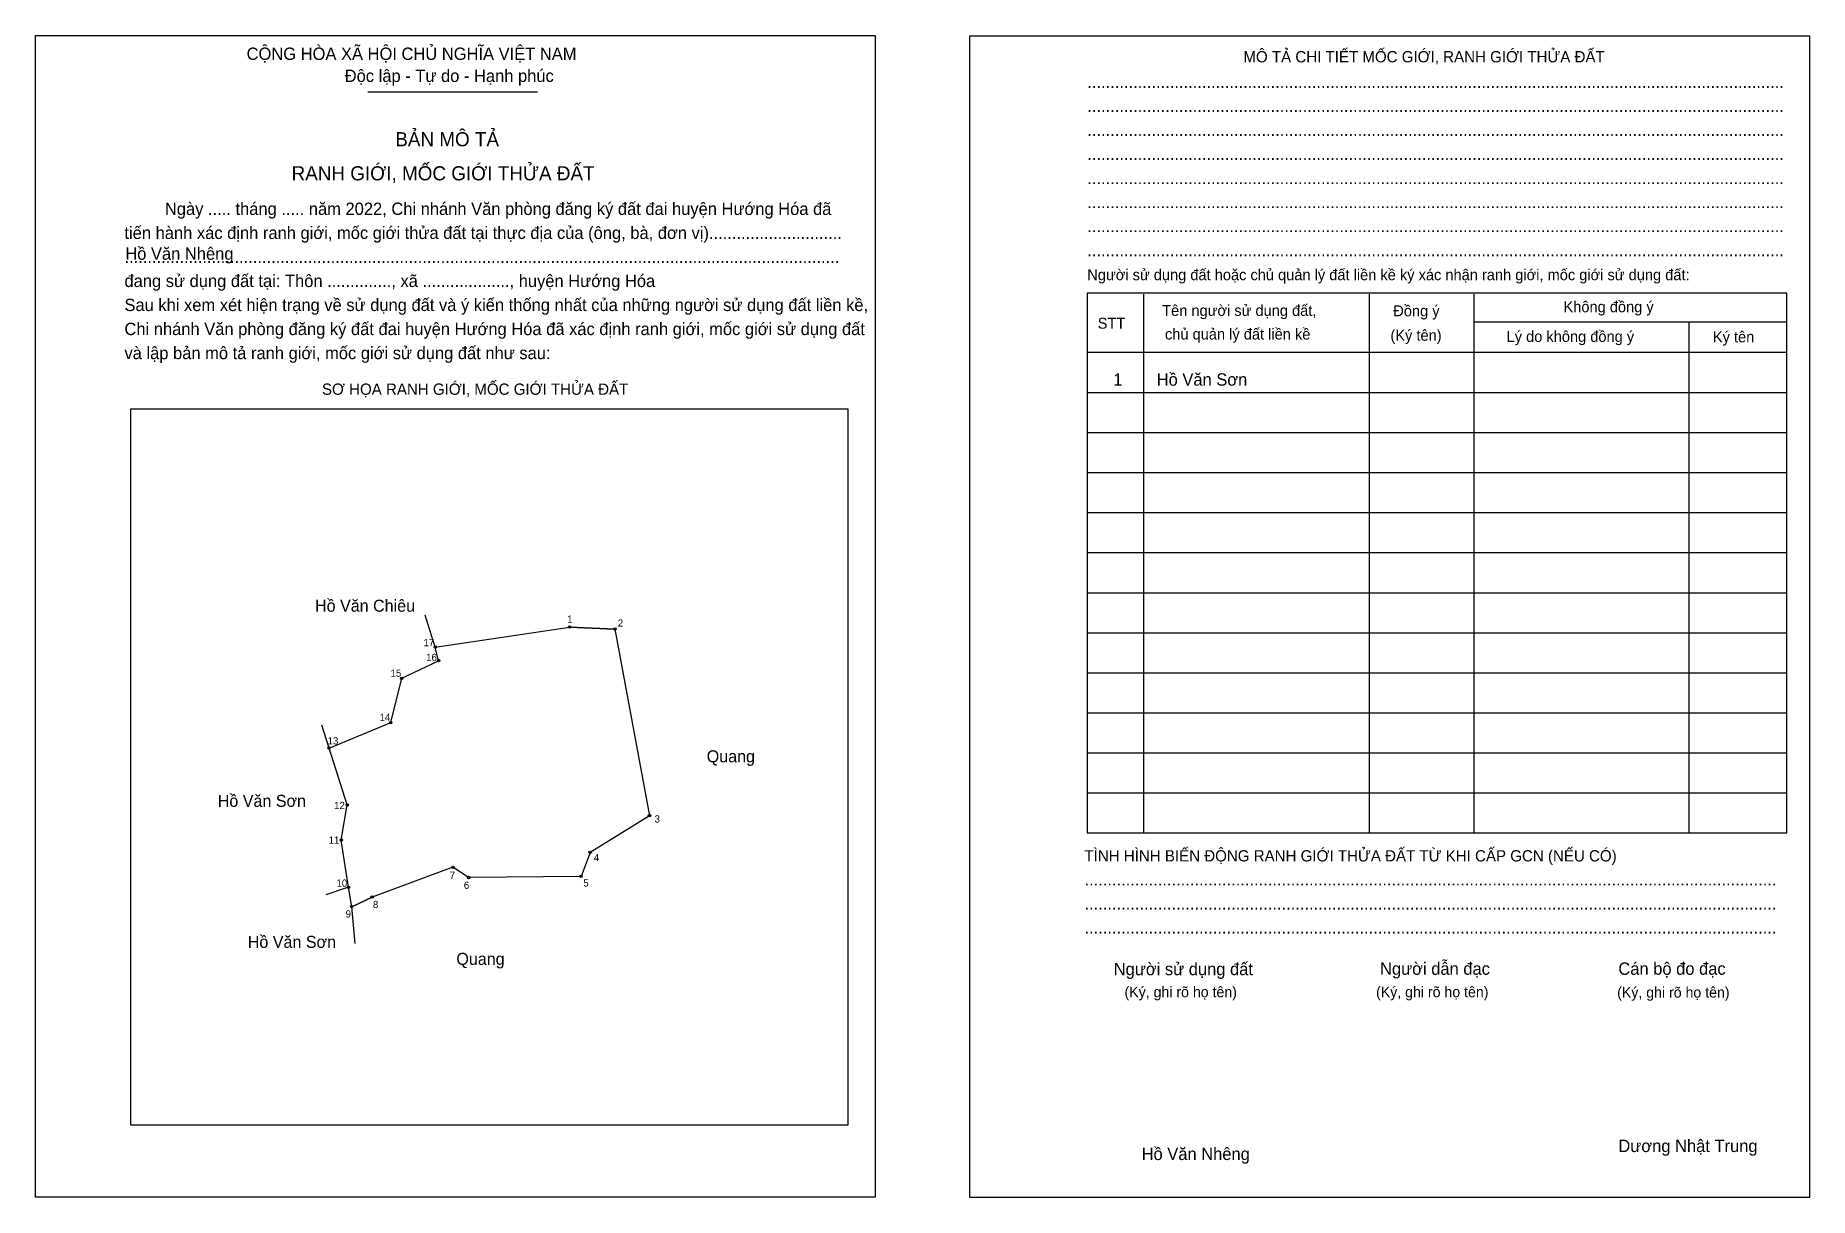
# Model space of a CAD drawing. Extents: x 548999 to 549428, y 1836843 to 1837124.
import ezdxf

# ---------------------------------------------------------------- set-up
doc = ezdxf.new("R2010")
doc.units = 0
for name, color, linetype in [('Level 1', 7, 'Continuous'), ('Level 10', 7, 'Continuous'), ('Level 11', 7, 'Continuous'), ('Level 2', 7, 'Continuous'), ('Level 25', 7, 'Continuous'), ('Level 27', 7, 'Continuous'), ('Level 36', 7, 'Continuous'), ('Level 52', 7, 'Continuous'), ('Level 55', 7, 'Continuous'), ('Level 6', 7, 'Continuous'), ('Level 9', 7, 'Continuous')]:
    doc.layers.add(name, color=color, linetype=linetype)

msp = doc.modelspace()

# ---------------------------------------------------------------- linework, layer by layer
at = {"layer": 'Level 1'}
for p, q in [((548998.94, 1837123.6), (548998.94, 1837123.6)), ((549224.89, 1837123.5), (549224.89, 1837123.5)), ((549079.3, 1837109.94), (549120.37, 1837109.94)), ((549266.87, 1837061.03), (549266.87, 1836930.75)), ((549321.5, 1837061.03), (549321.5, 1836930.75)), ((549346.78, 1837061.03), (549346.78, 1836930.75)), ((549346.78, 1837054.34), (549422.52, 1837054.34)), ((549398.79, 1837054.34), (549398.79, 1836930.75)), ((549253.31, 1837046.98), (549422.52, 1837046.98)), ((549253.31, 1837037.29), (549422.52, 1837037.29)), ((549022.01, 1837033.32), (549022.01, 1837033.32)), ((549253.31, 1837027.61), (549422.52, 1837027.61)), ((549253.31, 1837017.92), (549422.52, 1837017.92)), ((549253.31, 1837008.24), (549422.52, 1837008.24)), ((549253.31, 1836998.55), (549422.52, 1836998.55)), ((549253.31, 1836988.86), (549422.52, 1836988.86)), ((549253.31, 1836979.18), (549422.52, 1836979.18)), ((549253.31, 1836969.49), (549422.52, 1836969.49)), ((549253.31, 1836959.81), (549422.52, 1836959.81)), ((549253.31, 1836950.12), (549422.52, 1836950.12)), ((549253.31, 1836940.43), (549422.52, 1836940.43)), ((549195.39, 1836860.14), (549195.39, 1836860.14)), ((549202.03, 1836842.7), (549202.03, 1836842.7)), ((549427.98, 1836842.61), (549427.98, 1836842.61))]:
    msp.add_line(p, q, dxfattribs=at)
for points in [[(549422.52, 1837061.32), (549253.31, 1837061.32), (549253.31, 1836930.75), (549422.52, 1836930.75)], [(549022.01, 1837033.32), (549195.39, 1837033.32), (549195.39, 1836860.14), (549022.01, 1836860.14)]]:
    msp.add_lwpolyline(points, close=True, dxfattribs=at)
at = {"layer": 'Level 10'}
for p, q in [((549095.62, 1836975.71), (549093.16, 1836983.39)), ((549076.29, 1836904.03), (549075.43, 1836912.9))]:
    msp.add_line(p, q, dxfattribs=at)
msp.add_lwpolyline([(549075.43, 1836912.9), (549074.64, 1836917.64), (549072.91, 1836929.03), (549074.33, 1836937.55), (549069.95, 1836951.27), (549084.85, 1836957.45), (549087.51, 1836968.18), (549096.42, 1836972.39), (549095.62, 1836975.71), (549128.13, 1836980.56), (549139.09, 1836980.07), (549147.44, 1836934.94), (549133.08, 1836926.04), (549130.88, 1836920.26), (549103.68, 1836919.99), (549099.91, 1836922.45), (549080.37, 1836915.26)], close=True, dxfattribs=at)
at = {"layer": 'Level 11'}
for centre in [(549128.13, 1836980.56), (549139.09, 1836980.07), (549095.62, 1836975.71), (549096.42, 1836972.39), (549087.51, 1836968.18), (549084.85, 1836957.45), (549069.95, 1836951.27), (549074.33, 1836937.55), (549147.44, 1836934.94), (549072.91, 1836929.03), (549133.08, 1836926.04), (549099.91, 1836922.45), (549074.64, 1836917.64), (549103.68, 1836919.99), (549130.88, 1836920.26), (549075.43, 1836912.9), (549075.43, 1836912.9), (549080.37, 1836915.26)]:
    msp.add_circle(centre, 0.291, dxfattribs=at)
at = {"layer": 'Level 2'}
for points in [[(548998.94, 1837123.6), (549202.03, 1837123.6), (549202.03, 1836842.7), (548998.94, 1836842.7)], [(549224.89, 1837123.5), (549427.98, 1837123.5), (549427.98, 1836842.61), (549224.89, 1836842.61)]]:
    msp.add_lwpolyline(points, close=True, dxfattribs=at)
at = {"layer": 'Level 25'}
for p, q in [((549139.09, 1836980.07), (549128.13, 1836980.56)), ((549075.43, 1836912.9), (549080.37, 1836915.26))]:
    msp.add_line(p, q, dxfattribs=at)
at = {"layer": 'Level 27'}
for p, q in [((549069.95, 1836951.27), (549068.18, 1836956.81)), ((549074.64, 1836917.64), (549069.14, 1836915.76))]:
    msp.add_line(p, q, dxfattribs=at)

# ---------------------------------------------------------------- texts
at = {"layer": 'Level 1'}
for s, height, p in [('CỘNG HÒA XÃ HỘI CHỦ NGHĨA VIỆT NAM', 2.9831, (549050, 1837117.69)), ('MÔ TẢ CHI TIẾT MỐC GIỚI, RANH GIỚI THỬA ĐẤT', 2.7274, (549291.07, 1837117.1)), ('Độc lập - Tự do - Hạnh phúc', 2.9831, (549073.73, 1837112.36)), ('........................................................................................................................................................', 2.98313, (549253.31, 1837110.91)), ('........................................................................................................................................................', 2.98313, (549253.31, 1837105.1)), ('BẢN MÔ TẢ', 3.41, (549085.96, 1837096.81)), ('........................................................................................................................................................', 2.98313, (549253.31, 1837099.28)), ('RANH GIỚI, MỐC GIỚI THỬA ĐẤT', 3.4097, (549060.88, 1837088.57)), ('........................................................................................................................................................', 2.98313, (549253.31, 1837093.47)), ('........................................................................................................................................................', 2.98313, (549253.31, 1837087.66)), ('Ngày ..... tháng ..... năm 2022, Chi nhánh Văn phòng đăng ký đất đai huyện Hướng Hóa đã', 2.9831, (549030.24, 1837080.2)), ('........................................................................................................................................................', 2.98313, (549253.31, 1837081.85)), ('tiến hành xác định ranh giới, mốc giới thửa đất tại thực địa của (ông, bà, đơn vị).............................', 2.98313, (549020.46, 1837074.39)), ('........................................................................................................................................................', 2.98313, (549253.31, 1837076.04)), ('............................................................................................................................................................', 2.98313, (549020.46, 1837068.58)), ('Người sử dụng đất hoặc chủ quản lý đất liền kề ký xác nhận ranh giới, mốc giới sử dụng đất:', 2.6425, (549253.31, 1837064.42)), ('........................................................................................................................................................', 2.98313, (549253.31, 1837070.23)), ('đang sử dụng đất tại: Thôn .............., xã ..................., huyện Hướng Hóa', 2.9831, (549020.46, 1837062.77)), ('Sau khi xem xét hiện trạng về sử dụng đất và ý kiến thống nhất của những người sử dụng đất liền kề,', 2.9831, (549020.46, 1837056.96)), ('Tên người sử dụng đất,', 2.6425, (549271.42, 1837055.79)), ('Đồng ý', 2.642, (549327.31, 1837055.7)), ('Không đồng ý', 2.6425, (549368.48, 1837056.67)), ('Chi nhánh Văn phòng đăng ký đất đai huyện Hướng Hóa đã xác định ranh giới, mốc giới sử dụng đất', 2.9831, (549020.46, 1837051.15)), ('STT', 2.642, (549255.83, 1837052.7)), ('chủ quản lý đất liền kề', 2.6425, (549272.1, 1837050.08)), ('(Ký tên)', 2.642, (549326.63, 1837049.79)), ('Lý do không đồng ý', 2.6425, (549354.72, 1837049.5)), ('Ký tên', 2.642, (549404.61, 1837049.4)), ('và lập bản mô tả ranh giới, mốc giới sử dụng đất như sau:', 2.9831, (549020.46, 1837045.33)), ('SƠ HỌA RANH GIỚI, MỐC GIỚI THỬA ĐẤT', 2.7274, (549068.22, 1837036.71)), ('TÌNH HÌNH BIẾN ĐỘNG RANH GIỚI THỬA ĐẤT TỪ KHI CẤP GCN (NẾU CÓ)', 2.7274, (549252.63, 1836923.87)), ('.......................................................................................................................................................', 2.98313, (549252.63, 1836918.06)), ('.......................................................................................................................................................', 2.98313, (549252.63, 1836912.25)), ('.......................................................................................................................................................', 2.98313, (549252.63, 1836906.44)), ('Người sử dụng đất', 2.9831, (549259.7, 1836896.36)), ('Người dẫn đạc', 2.9831, (549324.11, 1836896.46)), ('Cán bộ đo đạc', 2.9831, (549381.75, 1836896.46)), ('(Ký, ghi rõ họ tên)', 2.5571, (549262.32, 1836891.04)), ('(Ký, ghi rõ họ tên)', 2.5571, (549323.15, 1836891.04)), ('(Ký, ghi rõ họ tên)', 2.5571, (549381.46, 1836890.94)), ('Dương Nhật Trung', 2.9831, (549381.75, 1836853.6))]:
    msp.add_text(s, height=height, dxfattribs=at).set_placement(p)
at = {"layer": 'Level 36'}
for s, height, p in [('Hồ Văn Chiêu', 2.9058, (549066.55, 1836984.26)), ('Quang', 2.906, (549161.28, 1836947.84)), ('Hồ Văn Sơn', 2.906, (549043.02, 1836937.07)), ('Hồ Văn Sơn', 2.906, (549050.28, 1836902.97)), ('Quang', 2.906, (549100.73, 1836898.86))]:
    msp.add_text(s, height=height, dxfattribs=at).set_placement(p)
at = {"layer": 'Level 52'}
for s, height, p in [('1', 2.98, (549259.6, 1837038.92)), ('Hồ Văn Sơn', 2.983, (549270.1, 1837038.92))]:
    msp.add_text(s, height=height, dxfattribs=at).set_placement(p)
at = {"layer": 'Level 55'}
for s, p in [('1', (549128.08, 1836980.56)), ('2', (549139.02, 1836980.07)), ('17', (549095.48, 1836975.71)), ('16', (549096.28, 1836972.39)), ('15', (549087.38, 1836968.18)), ('14', (549084.71, 1836957.45)), ('13', (549069.82, 1836951.27)), ('12', (549074.19, 1836937.55)), ('3', (549147.38, 1836934.94)), ('11', (549072.78, 1836929.03)), ('4', (549133.01, 1836926.04)), ('7', (549099.84, 1836922.45)), ('10', (549074.5, 1836917.64)), ('6', (549103.61, 1836919.99)), ('5', (549130.82, 1836920.26)), ('9', (549075.36, 1836912.9)), ('8', (549080.31, 1836915.26))]:
    msp.add_text(s, height=0.194, dxfattribs=at).set_placement(p)
at = {"layer": 'Level 6'}
for p in [(549020.66, 1837069.36), (549266.45, 1836851.67)]:
    msp.add_text('Hồ Văn Nhêng', height=2.9833, dxfattribs=at).set_placement(p)
at = {"layer": 'Level 9'}
for s, height, p in [('1', 1.74, (549127.54, 1836981.62)), ('2', 1.74, (549139.77, 1836980.66)), ('17', 1.743, (549092.78, 1836975.92)), ('16', 1.743, (549093.43, 1836972.35)), ('15', 1.743, (549084.81, 1836968.54)), ('14', 1.743, (549082.14, 1836957.84)), ('13', 1.743, (549069.59, 1836952.16)), ('12', 1.743, (549071.16, 1836936.54)), ('3', 1.74, (549148.67, 1836933.28)), ('11', 1.743, (549069.84, 1836928.17)), ('4', 1.74, (549133.97, 1836923.94)), ('7', 1.74, (549099.11, 1836919.65)), ('10', 1.743, (549071.74, 1836917.77)), ('6', 1.74, (549102.54, 1836917.26)), ('5', 1.74, (549131.43, 1836917.8)), ('8', 1.74, (549080.55, 1836912.6)), ('9', 1.74, (549073.95, 1836910.31))]:
    msp.add_text(s, height=height, dxfattribs=at).set_placement(p)

doc.saveas('drawing.dxf')
